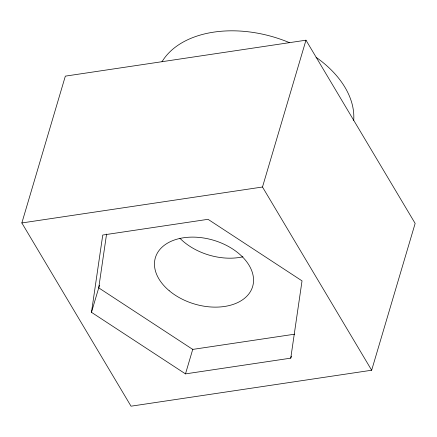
<?xml version="1.0" encoding="UTF-8"?>
<svg xmlns="http://www.w3.org/2000/svg" width="437" height="437" viewBox="0 0 437 437"><rect width="100%" height="100%" fill="white"/><g stroke="black" fill="none" stroke-linecap="round" stroke-linejoin="round"><path stroke-width="0.66" d="M91.475 312.324L102.75 235.04L208.028 219.314L302.033 280.871L290.758 358.154L185.479 373.881L91.475 312.324L99.499 285.246M106.568 234.09L98.724 287.852L192.728 349.409L294.631 334.185M21.85 222.957L65.342 76.136L305.976 40.188L415.15 223.411L371.658 370.232L131.024 406.186L21.85 222.957L262.49 187.009L305.976 40.188M185.479 373.881L192.826 349.087M290.758 358.154L291.337 356.199M262.49 187.009L371.658 370.232M161.985 61.781A101.45 66.555 16.5 0 1 289.605 42.717M316.098 57.302A101.45 66.555 16.5 0 1 353.702 120.415M242.939 256.792A50.725 33.278 16.5 0 1 179.891 238.258M169.174 290.692A50.725 33.278 16.5 0 0 251.936 288.546A50.725 33.278 16.5 0 0 190.903 237.138A50.725 33.278 16.5 0 0 169.174 290.692"/></g></svg>
